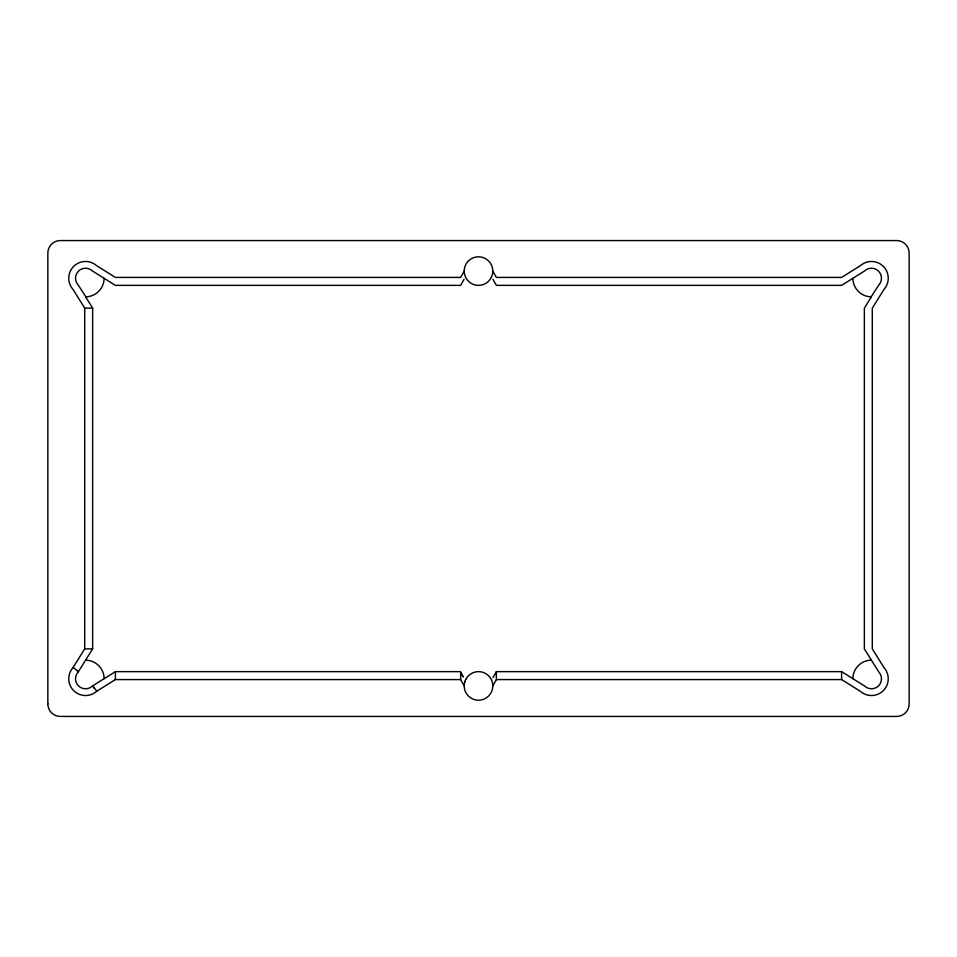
<?xml version="1.0" encoding="UTF-8"?>
<svg xmlns="http://www.w3.org/2000/svg" width="957" height="957" viewBox="0 0 957 957"><rect width="100%" height="100%" fill="white"/><g stroke="black" fill="none" stroke-linecap="round" stroke-linejoin="round"><path stroke-width="1.44" d="M104.098 278.331L104.098 278.583A18.578 18.578 0 0 1 102.782 285.126L102.578 285.605A18.578 18.578 0 0 1 98.87 291.167L98.451 291.586A18.578 18.578 0 0 1 92.901 295.294L92.422 295.486A18.578 18.578 0 0 1 85.879 296.814L78.318 285.186A10.013 10.013 0 0 1 78.318 271.286L78.57 271.022A10.013 10.013 0 0 1 92.482 271.022L115.402 285.353L460.64 285.353L464.037 279.336M852.902 678.669L852.902 678.417A18.578 18.578 0 0 1 854.218 671.874L854.422 671.395A18.578 18.578 0 0 1 858.13 665.833L858.549 665.414A18.578 18.578 0 0 1 864.099 661.706L864.578 661.514A18.578 18.578 0 0 1 871.121 660.186L871.384 660.186M93.619 687.114L93.642 687.832M464.863 681.647L464.946 681.372M464.205 271.094L460.64 277.422L115.402 277.422L96.717 265.747A16.771 16.771 0 0 0 73.88 266.166L73.45 266.596A16.771 16.771 0 0 0 73.031 289.433L84.706 308.118L84.706 648.882L73.031 667.567A16.771 16.771 0 0 0 73.45 690.404L73.88 690.834A16.771 16.771 0 0 0 96.717 691.253L115.402 679.578L460.64 679.578L464.205 685.906M492.963 677.664L496.36 671.647L841.598 671.647L864.518 685.978A10.013 10.013 0 0 0 878.43 685.978L878.682 685.714A10.013 10.013 0 0 0 878.682 671.814L864.362 648.882L864.362 308.118L871.408 296.826M492.795 685.906L496.36 679.578L496.36 671.647M85.592 296.826L92.638 308.118L92.638 648.882L78.318 671.814A10.013 10.013 0 0 0 78.318 685.714L78.57 685.978A10.013 10.013 0 0 0 92.482 685.978L115.402 671.647L460.64 671.647L460.64 679.578M84.706 308.118L92.638 308.118M84.706 648.882L92.638 648.882M496.36 679.578L841.598 679.578L860.283 691.253A16.771 16.771 0 0 0 883.12 690.834L883.55 690.404A16.771 16.771 0 0 0 883.969 667.567L872.294 648.882L872.294 308.118L883.969 289.433A16.771 16.771 0 0 0 883.55 266.596L883.12 266.166A16.771 16.771 0 0 0 860.283 265.747L841.598 277.422L496.36 277.422L492.795 271.094M85.616 660.186L85.879 660.186A18.578 18.578 0 0 1 92.422 661.514L92.901 661.706A18.578 18.578 0 0 1 98.451 665.414L98.87 665.833A18.578 18.578 0 0 1 102.578 671.395L102.782 671.874A18.578 18.578 0 0 1 104.098 678.417L104.098 678.669M76.931 670.474L73.127 667.448M76.943 670.486L78.426 671.67M92.626 685.87L96.836 691.169M463.224 676.85L460.64 672.376L463.116 676.743M492.963 279.336L496.36 285.353L841.598 285.353L864.518 271.022A10.013 10.013 0 0 1 878.43 271.022L878.682 271.286A10.013 10.013 0 0 1 878.682 285.186L871.121 296.814A18.578 18.578 0 0 1 864.578 295.486L864.099 295.294A18.578 18.578 0 0 1 858.549 291.586L858.13 291.167A18.578 18.578 0 0 1 854.422 285.605L854.218 285.126A18.578 18.578 0 0 1 852.902 278.583L852.902 278.331M841.598 671.647L841.598 679.578M115.402 671.647L115.402 679.578M47.85 703.718L47.85 703.933A12.501 12.501 0 0 0 60.351 716.434L896.649 716.434A12.501 12.501 0 0 0 909.15 703.933L909.15 253.067A12.501 12.501 0 0 0 896.649 240.566L59.932 240.566A12.501 12.501 0 0 0 47.85 253.067L47.85 703.718M491.443 277.159L491.204 277.626A14.295 14.295 0 0 1 465.796 277.626L465.557 277.159A14.295 14.295 0 0 1 478.5 256.799A14.295 14.295 0 0 1 491.443 277.159M465.796 679.374L465.557 679.841A14.295 14.295 0 0 0 478.5 700.201A14.295 14.295 0 0 0 491.443 679.841L491.204 679.374A14.295 14.295 0 0 0 465.796 679.374"/></g></svg>
